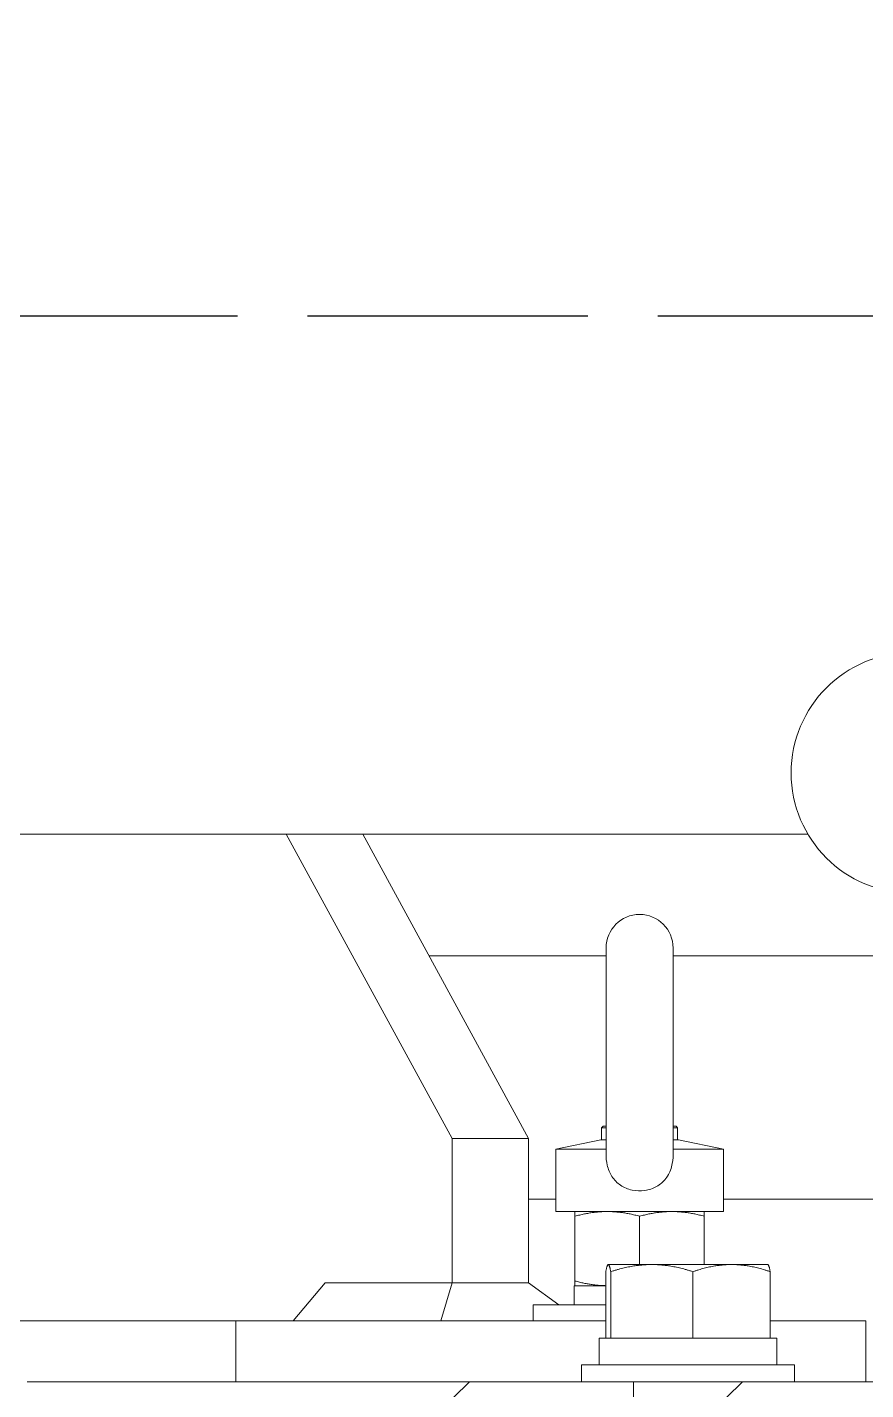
# Model space of a CAD drawing. Header units: inches. Extents: x 15 to 402, y 6 to 261.
# Drawn here: x 69.26 to 76.15, y 121.95 to 133.14 of the extents above; entities that cross this region are included whole.
import ezdxf

# ---------------------------------------------------------------- set-up
doc = ezdxf.new("R2010")
doc.units = ezdxf.units.IN
doc.header["$LTSCALE"] = 12
doc.header["$MEASUREMENT"] = 0
doc.linetypes.add('DASHED_SPACE', pattern=[0.2067, 0.1654, -0.0413])
for name, color, linetype, lineweight in [('Sketch Geometry (ANSI)', 7, 'Continuous', 25), ('Symbol (ANSI)', 7, 'Continuous', 25), ('Visible (ANSI)', 7, 'Continuous', 50)]:
    doc.layers.add(name, color=color, linetype=linetype, lineweight=lineweight)
doc.styles.add('MEMCOR Medium', font='arial.ttf')
doc.dimstyles.new('Default (ANSI)$7', dxfattribs={"dimscale": 12, "dimtxt": 0.15, "dimasz": 0.098425, "dimexe": 0.125, "dimexo": 0.0625, "dimgap": 0.031496, "dimtad": 0, "dimtih": 1, "dimtoh": 1, "dimdec": 4, "dimrnd": 1e-08, "dimzin": 3, "dimdsep": 46, "dimlunit": 5, "dimtxsty": 'MEMCOR Medium', "dimcen": 0.09, "dimdle": 0.393701, "dimclrd": 256, "dimclre": 256, "dimclrt": 256, "dimadec": 0, "dimazin": 1, "dimtfac": 0.8, "dimtofl": 0, "dimtmove": 0, "dimatfit": 3, "dimfxl": 1, "dimfrac": 1, "dimtolj": 1, "dimtzin": 4, "dimlwd": -1, "dimlwe": -1, "dimarcsym": 0})

msp = doc.modelspace()

# ---------------------------------------------------------------- linework, layer by layer
at = {"layer": 'Sketch Geometry (ANSI)', "linetype": 'DASHED_SPACE', "ltscale": 1.159922}
msp.add_line((102.633621, 130.769122), (22.075628, 130.769122), dxfattribs=at)
at = {"layer": 'Visible (ANSI)', "linetype": 'Continuous', "lineweight": 18}
for p, q in [((71.385701, 126.514122), (62.969721, 126.514122)), ((72.014417, 126.514122), (71.385701, 126.514122)), ((71.385701, 126.514122), (72.748768, 124.014122)), ((75.671186, 126.514122), (72.014417, 126.514122)), ((73.377484, 124.014122), (72.014417, 126.514122)), ((72.559644, 125.514122), (74.013231, 125.514122)), ((74.013231, 125.578476), (74.013231, 123.884765)), ((74.564412, 123.884765), (74.564412, 125.578476)), ((74.564412, 125.514122), (76.478505, 125.514122)), ((73.988822, 124.114122), (73.976322, 124.101622)), ((74.013231, 124.101622), (73.976322, 124.101622)), ((73.976322, 124.003475), (73.976322, 124.101622)), ((73.988822, 124.114122), (74.013231, 124.114122)), ((74.564412, 124.114122), (74.588822, 124.114122)), ((74.601322, 124.101622), (74.564412, 124.101622)), ((74.588822, 124.114122), (74.601322, 124.101622)), ((74.601322, 124.003475), (74.601322, 124.101622)), ((72.748768, 122.826622), (72.748768, 124.014122)), ((72.748768, 124.014122), (73.377484, 124.014122)), ((73.377484, 124.014122), (73.377484, 122.826622)), ((73.969356, 124.003475), (73.599845, 123.924933)), ((74.013231, 123.924933), (73.599845, 123.924933)), ((73.599845, 123.413122), (73.599845, 123.924933)), ((74.013231, 124.003475), (73.969356, 124.003475)), ((74.608287, 124.003475), (74.564412, 124.003475)), ((74.977798, 123.924933), (74.564412, 123.924933)), ((74.608287, 124.003475), (74.977798, 123.924933)), ((74.977798, 123.413122), (74.977798, 123.924933)), ((73.599845, 123.514122), (73.377484, 123.514122)), ((77.141231, 123.514122), (74.977798, 123.514122)), ((74.977798, 123.413122), (73.599845, 123.413122)), ((73.757822, 122.842427), (73.757822, 123.374817)), ((74.288822, 122.977751), (74.288822, 123.374817)), ((74.819822, 122.977751), (74.819822, 123.374817)), ((74.011328, 122.373751), (74.011328, 122.919159)), ((74.030491, 122.977751), (74.029567, 122.977217)), ((74.031415, 122.977751), (74.030491, 122.977751)), ((74.389083, 122.977751), (74.031415, 122.977751)), ((74.051501, 122.373751), (74.051501, 122.919159)), ((75.04416, 122.977751), (74.389083, 122.977751)), ((74.726665, 122.373751), (74.726665, 122.919159)), ((75.342491, 122.977751), (75.04416, 122.977751)), ((75.342491, 122.977751), (75.343416, 122.977217)), ((75.361655, 122.373751), (75.361655, 122.919159)), ((71.442693, 122.514122), (71.704659, 122.826622)), ((71.704659, 122.826622), (72.748768, 122.826622)), ((72.657186, 122.514122), (72.748768, 122.826622)), ((72.748768, 122.826622), (73.377484, 122.826622)), ((73.624442, 122.648122), (73.377484, 122.826622)), ((73.752322, 122.804122), (74.011328, 122.804122)), ((73.752322, 122.804122), (73.752322, 122.758712)), ((73.413822, 122.648122), (74.011328, 122.648122)), ((73.413822, 122.514122), (73.413822, 122.648122)), ((67.038426, 122.514122), (70.971156, 122.514122)), ((73.969903, 122.514122), (70.971156, 122.514122)), ((70.971156, 122.514122), (70.971156, 122.014122)), ((73.969903, 122.514122), (74.011328, 122.514122)), ((75.919093, 122.514122), (75.361655, 122.514122)), ((75.919093, 122.514122), (76.14648, 122.514122)), ((76.14648, 122.514122), (76.14648, 122.014122)), ((73.956991, 122.373747), (75.415991, 122.373747)), ((73.956991, 122.373747), (73.956991, 122.154747)), ((74.031415, 122.373751), (74.011328, 122.373751)), ((74.030491, 122.373751), (74.030491, 122.373747)), ((74.051501, 122.373751), (74.031415, 122.373751)), ((74.389083, 122.373751), (74.051501, 122.373751)), ((74.726665, 122.373751), (74.389083, 122.373751)), ((75.04416, 122.373751), (74.726665, 122.373751)), ((75.361655, 122.373751), (75.04416, 122.373751)), ((75.342491, 122.373751), (75.342491, 122.373747)), ((75.415991, 122.373747), (75.415991, 122.154747)), ((75.561491, 122.154747), (73.811491, 122.154747)), ((73.811491, 122.154747), (73.811491, 122.014122)), ((75.561491, 122.154747), (75.561491, 122.014122)), ((69.258851, 122.014122), (72.822903, 122.014122)), ((72.89064, 122.014122), (72.76064, 121.884122)), ((72.89064, 122.014122), (72.822903, 122.014122)), ((72.89064, 122.014122), (73.490661, 122.014122)), ((73.490661, 122.014122), (73.769289, 122.014122)), ((73.769289, 122.014122), (73.920723, 122.014122)), ((73.920796, 122.014122), (73.920723, 122.014122)), ((73.920796, 122.014122), (75.1337, 122.014122)), ((74.238991, 122.014122), (74.238991, 119.514122)), ((75.1337, 122.014122), (75.0037, 121.884122)), ((75.1337, 122.014122), (75.227153, 122.014122)), ((75.227153, 122.014122), (75.512776, 122.014122)), ((75.512776, 122.014122), (76.532847, 122.014122))]:
    msp.add_line(p, q, dxfattribs=at)
for centre, radius, start, end in [((76.522701, 127.017182), 0.989013, 90, 270), ((74.288822, 125.578476), 0.275591, 0, 180)]:
    msp.add_arc(centre, radius, start, end, dxfattribs=at)
msp.add_ellipse((74.288822, 122.758712), major_axis=(0, -3.042643), ratio=0.176326981, start_param=4.71238898, end_param=4.748743679, dxfattribs=at)
msp.add_open_spline([(74.564421, 123.884765), (74.564432, 123.849692), (74.560613, 123.814799), (74.540669, 123.74248), (74.524095, 123.710497), (74.483174, 123.657533), (74.457584, 123.635454), (74.398543, 123.601936), (74.36579, 123.590921), (74.296894, 123.58075), (74.261331, 123.581903), (74.192799, 123.596739), (74.160479, 123.610286), (74.103916, 123.648678), (74.080332, 123.672735), (74.043245, 123.729676), (74.030567, 123.761265), (74.016063, 123.824353), (74.013218, 123.854514), (74.013225, 123.884765)], degree=3, knots=[0.102273649, 0.102273649, 0.102273649, 0.102273649, 0.370297257, 0.370297257, 0.678851509, 0.678851509, 0.993897876, 0.993897876, 1.309972792, 1.309972792, 1.631880124, 1.631880124, 1.953659157, 1.953659157, 2.268991069, 2.268991069, 2.585055973, 2.585055973, 2.860062163, 2.860062163, 2.860062163, 2.860062163], dxfattribs=at)
for points, weights in [([(73.757822, 123.374817), (73.757822, 123.413122), (73.757822, 123.413122)], [1, 1.0379548493, 1]), ([(74.023322, 123.413122), (73.900103, 123.413122), (73.757822, 123.374817)], [1, 1.0379548493, 1]), ([(74.288822, 123.374817), (74.146541, 123.413122), (74.023322, 123.413122)], [1, 1.0379548493, 1]), ([(74.554322, 123.413122), (74.431103, 123.413122), (74.288822, 123.374817)], [1, 1.0379548493, 1]), ([(74.819822, 123.374817), (74.677541, 123.413122), (74.554322, 123.413122)], [1, 1.0379548493, 1]), ([(74.819822, 123.413122), (74.819822, 123.413122), (74.819822, 123.374817)], [1, 1.0379548493, 1]), ([(74.031415, 122.977751), (74.022092, 122.977751), (74.011328, 122.919159)], [1, 1.0379548493, 1]), ([(74.051501, 122.919159), (74.040737, 122.977751), (74.031415, 122.977751)], [1, 1.0379548493, 1]), ([(74.389083, 122.977751), (74.232411, 122.977751), (74.051501, 122.919159)], [1, 1.0379548493, 1]), ([(74.726665, 122.919159), (74.545756, 122.977751), (74.389083, 122.977751)], [1, 1.0379548493, 1]), ([(75.04416, 122.977751), (74.89681, 122.977751), (74.726665, 122.919159)], [1, 1.0379548493, 1]), ([(75.361655, 122.919159), (75.19151, 122.977751), (75.04416, 122.977751)], [1, 1.0379548493, 1]), ([(75.343416, 122.977217), (75.351887, 122.972326), (75.361655, 122.919159)], [1.0065730979, 1.03432024631, 1]), ([(73.757822, 122.804122), (73.757822, 122.804122), (73.757822, 122.842427)], [1, 1.0379548493, 1]), ([(73.757822, 122.842427), (73.893654, 122.805858), (74.011328, 122.804206)], [1, 1.03617230804, 1.0033976492])]:
    msp.add_rational_spline(points, weights, degree=2, dxfattribs=at)

# ---------------------------------------------------------------- leaders
at = {"layer": 'Symbol (ANSI)', "annotation_type": 0, "has_hookline": 1, "hookline_direction": 1, "text_width": 56.122922}
msp.add_leader([(91.629834, 132.805349), (81.729409, 154.484633), (80.548306, 154.484633)], dimstyle='Default (ANSI)$7', override={"dimasz": 0.098425, "dimtad": 0, "dimldrblk": 'Dot'}, dxfattribs=at)

doc.saveas('drawing.dxf')
